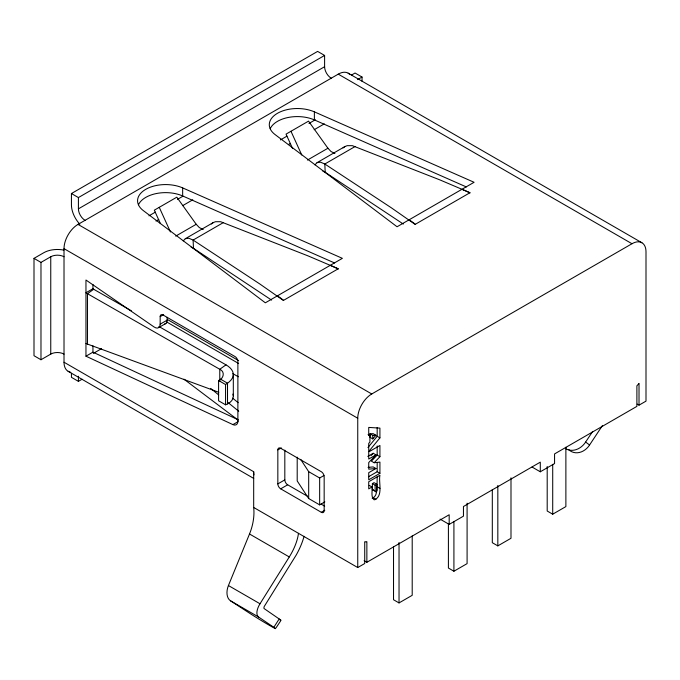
<?xml version="1.0" encoding="UTF-8"?>
<svg xmlns="http://www.w3.org/2000/svg" width="680" height="680" viewBox="0 0 680 680"><rect width="100%" height="100%" fill="white"/><g stroke="black" fill="none" stroke-linecap="round" stroke-linejoin="round"><path stroke-width="1.02" d="M233.316 373.813C233.588 378.726 229.33 382.16 225.565 384.531L225.565 404.812C229.373 403.385 233.614 400.409 233.316 395.853L233.316 373.813C232.815 369.69 229.355 366.826 225.998 364.846L158.933 326.536M371.994 486.99L368.73 488.877L368.73 481.738L379.925 475.269C378.361 482.307 383.469 495.584 374.774 499.758L373.898 499.681C370.617 496.544 372.657 490.952 371.994 486.99L369.249 485.41M377.179 476.723L376.983 490.314L375.853 494.649A4.403 2.542 -60 0 1 373.209 497.717L372.147 498.151M304.062 536.282A51.068 25.228 -53.7 0 1 296.166 555.101L264.274 606.424A3.553 1.759 -53.7 0 0 264.036 608.515L279.191 618.97L273.819 627.292A16.354 0.468 31.2 0 1 269.467 625.379A16.354 0.468 31.2 0 1 250.818 614.014L230.46 600.771A13.557 8.814 -67.2 0 1 228.429 585.539L249.509 533.995A40.995 26.656 -67.2 0 0 253.682 507.475L253.691 471.725L64.013 362.219L64.013 248.65A19.805 11.432 -60 0 1 78.013 224.392L338.257 74.145A19.805 11.432 -60 0 1 349.902 74.605M273.819 627.292L258.629 617.04A13.557 6.698 -53.7 0 1 260.015 603.772L289.28 556.954A40.995 20.255 -53.7 0 0 298.469 533.332M592.637 431.46L585.625 442.051L589.568 444.992L602.387 425.637M275.978 627.938L280.602 620.985M183.226 240.899L185.326 238.705L213.265 222.573L215.509 221.714L220.66 221.714L308.142 255.926L338.274 268.762L283.39 300.45L259.7 283.9L193.103 240.065L188.862 238.246L185.326 238.705M314.942 164.849L317.05 162.656L344.99 146.523L347.225 145.665L352.385 145.665L439.866 179.885L469.999 192.712L415.115 224.4L391.416 207.85L324.819 164.016L320.577 162.197L317.05 162.656M367.957 447.525L377.179 436.296L377.179 427.507M369.911 435.489L368.73 435.54L368.73 427.414L379.925 428.12L379.925 437.886L368.73 451.512L368.73 443.394L369.911 442.051L369.911 435.489L368.084 434.435M372.733 438.881L375.955 435.26L373.209 433.67L369.988 433.798L369.988 437.291L372.733 438.881L372.733 435.379L369.988 433.798M371.042 455.583L373.209 453.279L375.955 454.861L368.73 462.562L368.73 469.158L375.955 468.512L373.209 466.93L368.05 467.389M377.179 445.918L377.179 455.107L371.39 461.15L374.136 462.74L379.925 462.094L379.925 473.331L368.73 479.8L368.73 472.685L375.955 468.512M374.136 462.74L379.925 456.696L379.925 445.46L368.73 451.919L368.73 459.034L375.955 454.861M225.565 404.812L218.586 400.784L218.586 380.502C223.652 378.777 225.335 371.611 219.776 369.274L87.474 293.709A19.932 12.521 5.2 0 1 85.944 292.765L92.947 288.728L92.947 284.478M211.335 223.983L213.265 222.573M343.051 147.934L344.99 146.523M131.368 310.794L93.704 289.28L87.474 293.709L87.474 344.08L218.781 392.275M225.998 364.846L219.776 369.274L219.776 380.953M79.832 224.188A19.252 11.11 60 0 1 71.434 204.816L71.434 193.536L317.62 51.399L324.598 55.437L324.598 66.716A9.375 5.415 60 0 0 331.228 78.2M71.434 193.536L78.412 197.566L324.598 55.437M85.042 220.328A9.375 5.415 60 0 1 78.412 208.845L324.598 66.716M64.013 354.101A9.375 5.415 0 0 0 50.754 354.101L40.978 359.745L34 355.716L34 258.366L43.767 252.73A19.252 11.11 0 0 1 63.869 250.121M351.5 75.064L355.045 73.015L362.032 77.044L362.032 81.277M34 258.366L40.978 262.403L50.754 256.76A9.375 5.415 0 0 1 64.013 256.76M357.587 79.611L362.032 77.044M148.945 215.832L155.388 212.118M177.454 199.376L182.971 196.189M280.449 139.918L286.883 136.195M308.95 123.454L315.392 119.74M156.009 221.034L158.763 219.445M182.673 205.641L192.788 199.801M288.422 144.585L290.267 143.522M314.168 129.719L324.284 123.879M175.712 236.121L196.214 224.29L199.308 227.562L203.184 229.559M307.436 160.072L327.93 148.24L331.032 151.512L334.909 153.51M223.431 222.555L193.103 240.065L193.477 248.327L271.592 300.101M355.147 146.506L324.819 164.016L325.193 172.286L403.308 224.051M167.153 317.313L167.153 320.144L160.166 324.173A7.761 4.479 60 0 1 154.147 327.012L85.96 280.024L85.96 356.192L92.947 352.163L237.983 419.688M93.313 353.413L101.575 348.636M160.166 324.173L160.166 316.633L163.659 314.619M158.993 327.42L165.971 323.382M71.434 373.226L71.434 377.324L78.412 381.352L82.084 379.236M85.96 356.192L232.925 424.618L238.161 421.591M364.115 560.702L366.86 562.292L366.86 541.696A19.805 11.432 -60 0 1 364.726 541.764L364.726 563.516L357.748 567.545L357.748 418.234A19.805 11.432 -60 0 1 371.756 393.975L631.992 243.729A19.805 11.432 -60 0 1 646 251.821L646 401.132L639.021 405.161L637.194 404.107M324.793 510.272L321.308 512.287L280.695 488.835A4.037 2.329 60 0 1 277.839 483.896L277.839 449.922L281.333 447.908M277.839 483.896L284.818 479.867L284.818 450.143M280.695 488.835L287.674 484.806L307.53 496.272M300.645 459.34L308.686 471.665L319.659 477.998L323.977 475.507M367.786 456.408L373.209 453.279M297.202 457.156L297.202 480.93L308.686 498.534L319.659 504.875L324.844 501.874M368.569 476.723L377.179 471.75L379.925 473.331M372.376 483.608L374.043 482.647L376.788 484.228L376.788 490.221A1.181 0.68 -60 0 1 375.955 491.665A1.181 0.68 -60 0 1 375.122 491.181L372.376 489.6L372.376 483.608L375.122 485.188L376.788 484.228M366.86 562.292L449.183 514.76L449.183 524.39L440.062 519.12M449.183 524.39L463.454 516.154L463.454 506.515L540.294 462.154L540.294 471.792L532.083 467.05M540.294 471.792L554.565 463.548L554.565 453.917L636.888 406.385L636.888 385.798A19.805 11.432 -60 0 0 639.021 383.409L639.021 405.161M393.524 546.729L393.524 599.735L399.032 602.922L412.207 595.314L412.207 535.95M448.409 523.524L448.409 568.046L453.917 571.234L467.092 563.626L467.092 503.2M492.312 489.693L492.312 542.7L497.828 545.879L510.994 538.279L510.994 477.853M547.196 466.488L547.196 511.012L552.712 514.19L565.879 506.591L565.879 447.227M372.733 435.379L375.955 435.26M322.881 171.131L325.193 172.286M191.156 247.18L193.477 248.327M314.373 111.852L474.087 182.291L397.06 226.763L275.051 134.555A28.05 16.192 0 0 1 277.508 113.271A28.05 16.192 0 0 1 314.373 111.852L314.373 119.909L466.344 186.932M182.656 187.901L342.372 258.341L265.336 302.812L143.327 210.605A28.05 16.192 0 0 1 145.783 189.32A28.05 16.192 0 0 1 182.656 187.901L182.656 195.959L334.628 262.981M348.16 73.159L641.894 242.751M338.257 74.145L631.992 243.729M78.013 224.392L371.756 393.975M64.013 248.65L357.748 418.234M377.179 436.296L379.925 437.886M167.212 319.387L238.629 360.621M166.294 321.725L238.629 363.486M377.179 455.107L379.925 456.696M232.806 373.609L238.306 376.779M220.541 379.159L227.519 383.188L227.519 403.903M218.586 380.502L225.565 384.531M377.179 486.82L379.925 488.41M373.209 497.717L375.955 499.307M321.07 504.084L324.675 506.166M68.11 371.28L253.716 478.414M253.691 507.467L357.748 567.545M249.509 533.995L289.28 556.954M228.429 585.539L260.015 603.772M230.46 600.771L258.629 617.04M93.704 289.28L92.947 288.728M183.999 379.194L238.221 420.172M238.161 402.662L232.56 398.106M238.731 411.238L228.31 402.764M210.706 388.425L218.705 394.927M327.93 148.24L308.541 121.133L286.042 134.121L292.587 148.537M196.214 224.29L176.817 197.183L154.317 210.171L160.429 223.618M290.981 131.274L301.75 154.981M159.256 207.323L170.459 231.982M232.892 394.094L233.316 395.853M552.712 464.372L552.712 514.19M497.828 485.46L497.828 545.879M453.917 521.407L453.917 571.234M399.032 542.495L399.032 602.922M377.179 462.553L377.179 471.75M375.122 485.188L375.122 491.181M319.659 477.998L319.659 504.875M308.686 471.665L308.686 498.534M92.947 345.797L92.947 352.163M78.412 197.566L78.412 208.845M78.412 376.227L78.412 381.352M50.754 256.76L50.754 354.101M40.978 262.403L40.978 359.745M270.207 128.69A28.05 16.192 0 0 1 314.373 119.909M87.499 344.063A19.932 10.387 -4.8 0 1 85.986 343.442M585.641 442.068A17.374 14.178 -63.5 0 1 565.564 448.604M589.594 445.009A16.354 13.345 -63.5 0 1 568.828 449.726M279.233 618.987A17.374 0.493 31.2 0 1 279.905 619.896M253.997 474.904A19.805 11.432 -60 0 1 253.691 471.725M70.235 372.07A19.805 11.432 -60 0 1 64.013 362.219M373.524 489.821A1.181 0.68 -60 0 1 372.376 489.6M321.308 512.287A4.037 2.329 60 0 0 324.164 510.637L324.164 476.671A4.037 2.329 60 0 0 321.308 471.725L280.695 448.273A4.037 2.329 60 0 0 277.839 449.922M287.674 484.806A4.037 2.329 60 0 1 284.818 479.867M232.925 424.618A7.761 4.479 60 0 0 237.881 421.166L237.881 361.505A4.037 2.329 60 0 0 235.025 356.558L163.022 314.984A4.037 2.329 60 0 0 160.166 316.633M167.153 320.144A7.761 4.479 60 0 1 164.628 324.02M462.188 189.371A186.949 119.867 53.7 0 1 469.99 192.924M408.96 219.614A186.949 94.478 65.6 0 1 415.123 224.12M138.482 204.731A28.05 16.192 0 0 1 182.656 195.959M277.245 295.673A186.949 94.478 65.6 0 1 283.399 300.177M330.463 265.429A186.949 119.867 53.7 0 1 338.274 268.991"/></g></svg>
